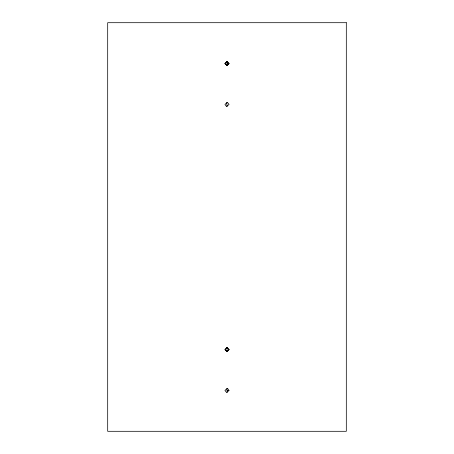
<?xml version="1.0" encoding="UTF-8"?>
<svg xmlns="http://www.w3.org/2000/svg" width="454" height="454" viewBox="0 0 454 454"><rect width="100%" height="100%" fill="white"/><g stroke="black" fill="none" stroke-linecap="round" stroke-linejoin="round"><path stroke-width="0.68" d="M226.926 106.315L229.043 104.42C223.782 97.349 229.962 111.741 224.957 104.42L227.074 102.525M226.926 65.455L228.969 63.56L226.926 61.517L224.957 63.56L227 65.603L229.043 63.56L227 61.517M226.926 392.335L229.043 390.44C224.083 383.102 230.138 397.522 224.957 390.44L227.074 388.545M227.074 347.685L227 351.549M224.957 63.56L227.074 61.517M226.926 347.685L225.031 349.58L227.074 351.623L229.043 349.58L227 351.623L224.957 349.58L227 347.537L229.043 349.58M227.074 63.56L228.969 63.56M227.074 390.44L228.969 390.44M225.031 63.56L227.074 65.603L227.074 61.665M226.926 347.537L228.969 349.58M346.311 22.7L107.689 22.7L107.689 431.3L346.311 431.3L346.311 22.7"/></g></svg>
